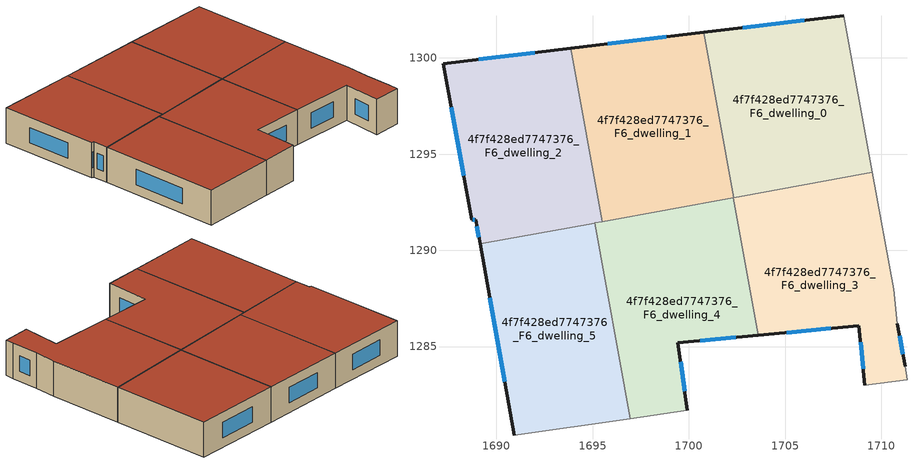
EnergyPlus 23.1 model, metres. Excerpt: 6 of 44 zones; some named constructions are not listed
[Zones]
4f7f428ed7747376_F6_dwelling_0
 floor to 4f7f428ed7747376_F5_dwelling_0 (EU_floor_Construction): 1708.04,1302.2 1709.53,1294.06 1702.34,1292.75 1700.77,1301.33 z18
 wall outside (EU_wall_Construction): 1708.04,1302.2 1700.77,1301.33 z18:21
 wall adiabatic (EU_wall_Construction): 1709.53,1294.06 1708.04,1302.2 z18:21
 wall to 4f7f428ed7747376_F6_dwelling_1 (EU_wall_Construction): 1700.77,1301.33 1702.34,1292.75 z18:21
 wall to 4f7f428ed7747376_F6_dwelling_3 (EU_wall_Construction): 1702.34,1292.75 1709.53,1294.06 z18:21
 window (EU_Window_Construction): 1706,1301.95 1702.81,1301.57 z18.84:20.16
 roof outside (EU_roof_Construction): 1709.53,1294.06 1708.04,1302.2 1700.77,1301.33 1702.34,1292.75 z21
4f7f428ed7747376_F6_dwelling_1
 floor to 4f7f428ed7747376_F5_dwelling_1 (EU_floor_Construction): 1700.77,1301.33 1702.34,1292.75 1695.51,1291.5 1693.86,1300.5 z18
 wall outside (EU_wall_Construction): 1700.77,1301.33 1693.86,1300.5 z18:21
 wall to 4f7f428ed7747376_F6_dwelling_2 (EU_wall_Construction): 1693.86,1300.5 1695.51,1291.5 z18:21
 wall to 4f7f428ed7747376_F6_dwelling_4 (EU_wall_Construction): 1695.51,1291.5 1702.31,1292.74 z18:21
 wall to 4f7f428ed7747376_F6_dwelling_3 (EU_wall_Construction): 1702.31,1292.74 1702.34,1292.75 z18:21
 window (EU_Window_Construction): 1698.83,1301.09 1695.8,1300.73 z18.84:20.16
 roof outside (EU_roof_Construction): 1702.34,1292.75 1700.77,1301.33 1693.86,1300.5 1695.51,1291.5 z21
4f7f428ed7747376_F6_dwelling_2
 floor to 4f7f428ed7747376_F5_dwelling_2 (EU_floor_Construction): 1693.86,1300.5 1695.51,1291.5 1689.15,1290.33 1688.92,1291.59 1688.72,1291.59 1687.22,1299.7 z18
 wall outside (EU_wall_Construction): 1693.86,1300.5 1687.22,1299.7 1688.72,1291.59 1688.92,1291.59 1689.15,1290.33 z18:21
 wall to 4f7f428ed7747376_F6_dwelling_5 (EU_wall_Construction): 1689.15,1290.33 1695.1,1291.42 z18:21
 wall to 4f7f428ed7747376_F6_dwelling_4 (EU_wall_Construction): 1695.1,1291.42 1695.51,1291.5 z18:21
 window (EU_Window_Construction): 1687.64,1297.43 1688.3,1293.87 / 1692,1300.27 1689.08,1299.92 / 1688.99,1291.24 1689.08,1290.69 / 1688.78,1291.59 1688.87,1291.59 z18.84:20.16
 roof outside (EU_roof_Construction): 1695.51,1291.5 1693.86,1300.5 1687.22,1299.7 1688.72,1291.59 1688.92,1291.59 1689.15,1290.33 z21
4f7f428ed7747376_F6_dwelling_3
 floor to 4f7f428ed7747376_F5_dwelling_3 (EU_floor_Construction): 1709.53,1294.06 1710.64,1287.99 1710.84,1286.18 1711.24,1283.98 1711.34,1283.28 1709.14,1282.98 1708.84,1286.08 1703.62,1285.59 1702.31,1292.74 z18
 wall outside (EU_wall_Construction): 1703.62,1285.59 1708.84,1286.08 1709.14,1282.98 / 1711.24,1283.98 1710.84,1286.18 z18:21
 wall adiabatic (EU_wall_Construction): 1709.14,1282.98 1711.34,1283.28 1711.24,1283.98 / 1710.84,1286.18 1710.64,1287.99 1709.53,1294.06 z18:21
 wall to 4f7f428ed7747376_F6_dwelling_4 (EU_wall_Construction): 1702.31,1292.74 1703.62,1285.59 z18:21
 window (EU_Window_Construction): 1708.92,1285.22 1709.05,1283.85 / 1705.08,1285.73 1707.37,1285.95 / 1711.12,1284.6 1710.95,1285.57 z18.84:20.16
 roof outside (EU_roof_Construction): 1711.34,1283.28 1711.24,1283.98 1710.84,1286.18 1710.64,1287.99 1709.53,1294.06 1702.31,1292.74 1703.62,1285.59 1708.84,1286.08 1709.14,1282.98 z21
4f7f428ed7747376_F6_dwelling_4
 floor to 4f7f428ed7747376_F5_dwelling_4 (EU_floor_Construction): 1702.31,1292.74 1703.62,1285.59 1699.43,1285.19 1699.93,1281.68 1696.96,1281.26 1695.1,1291.42 z18
 wall outside (EU_wall_Construction): 1699.93,1281.68 1699.43,1285.19 1703.62,1285.59 z18:21
 wall to 4f7f428ed7747376_F6_dwelling_5 (EU_wall_Construction): 1695.1,1291.42 1696.96,1281.26 z18:21
 wall adiabatic (EU_wall_Construction): 1696.96,1281.26 1699.93,1281.68 z18:21
 window (EU_Window_Construction): 1700.6,1285.3 1702.44,1285.48 / 1699.79,1282.67 1699.57,1284.21 z18.84:20.16
 roof outside (EU_roof_Construction): 1699.93,1281.68 1699.43,1285.19 1703.62,1285.59 1702.31,1292.74 1695.1,1291.42 1696.96,1281.26 z21
4f7f428ed7747376_F6_dwelling_5
 floor to 4f7f428ed7747376_F5_dwelling_5 (EU_floor_Construction): 1695.1,1291.42 1696.96,1281.26 1690.92,1280.39 1689.15,1290.33 z18
 wall outside (EU_wall_Construction): 1689.15,1290.33 1690.92,1280.39 z18:21
 wall adiabatic (EU_wall_Construction): 1690.92,1280.39 1696.96,1281.26 z18:21
 window (EU_Window_Construction): 1689.64,1287.55 1690.42,1283.17 z18.84:20.16
 roof outside (EU_roof_Construction): 1696.96,1281.26 1695.1,1291.42 1689.15,1290.33 1690.92,1280.39 z21
[SCHEDULE:FILE] Column Number=1; Rows to Skip at Top=0; Number of Hours of Data=8760; Column Separator=Comma; Interpolate to Timestep=No; Minutes per Item=60; Adjust Schedule for Daylight Savings=Yes
Name | File
EU_Step8_GainSchedule_4f7f428ed7747376_F2_dwelling_4_f000 | ../../schedules/4f7f428ed7747376/4f7f428ed7747376_F2_dwelling_4_f000_gain.csv
EU_Step8_GainSchedule_4f7f428ed7747376_F2_dwelling_5_f000 | ../../schedules/4f7f428ed7747376/4f7f428ed7747376_F2_dwelling_5_f000_gain.csv
EU_Step8_GainSchedule_4f7f428ed7747376_F3_dwelling_0_f000 | ../../schedules/4f7f428ed7747376/4f7f428ed7747376_F3_dwelling_0_f000_gain.csv
EU_Step8_GainSchedule_4f7f428ed7747376_F3_dwelling_1_f000 | ../../schedules/4f7f428ed7747376/4f7f428ed7747376_F3_dwelling_1_f000_gain.csv
EU_Step8_GainSchedule_4f7f428ed7747376_F3_dwelling_2_f000 | ../../schedules/4f7f428ed7747376/4f7f428ed7747376_F3_dwelling_2_f000_gain.csv
EU_Step8_GainSchedule_4f7f428ed7747376_F3_dwelling_3_f000 | ../../schedules/4f7f428ed7747376/4f7f428ed7747376_F3_dwelling_3_f000_gain.csv
EU_Step8_GainSchedule_4f7f428ed7747376_F3_dwelling_4_f000 | ../../schedules/4f7f428ed7747376/4f7f428ed7747376_F3_dwelling_4_f000_gain.csv
EU_Step8_GainSchedule_4f7f428ed7747376_F3_dwelling_5_f000 | ../../schedules/4f7f428ed7747376/4f7f428ed7747376_F3_dwelling_5_f000_gain.csv
EU_Step8_GainSchedule_4f7f428ed7747376_F4_dwelling_0_f000 | ../../schedules/4f7f428ed7747376/4f7f428ed7747376_F4_dwelling_0_f000_gain.csv
EU_Step8_GainSchedule_4f7f428ed7747376_F4_dwelling_1_f000 | ../../schedules/4f7f428ed7747376/4f7f428ed7747376_F4_dwelling_1_f000_gain.csv
EU_Step8_GainSchedule_4f7f428ed7747376_F4_dwelling_2_f000 | ../../schedules/4f7f428ed7747376/4f7f428ed7747376_F4_dwelling_2_f000_gain.csv
EU_Step8_GainSchedule_4f7f428ed7747376_F4_dwelling_3_f000 | ../../schedules/4f7f428ed7747376/4f7f428ed7747376_F4_dwelling_3_f000_gain.csv
EU_Step8_GainSchedule_4f7f428ed7747376_F4_dwelling_4_f000 | ../../schedules/4f7f428ed7747376/4f7f428ed7747376_F4_dwelling_4_f000_gain.csv
EU_Step8_GainSchedule_4f7f428ed7747376_F4_dwelling_5_f000 | ../../schedules/4f7f428ed7747376/4f7f428ed7747376_F4_dwelling_5_f000_gain.csv
